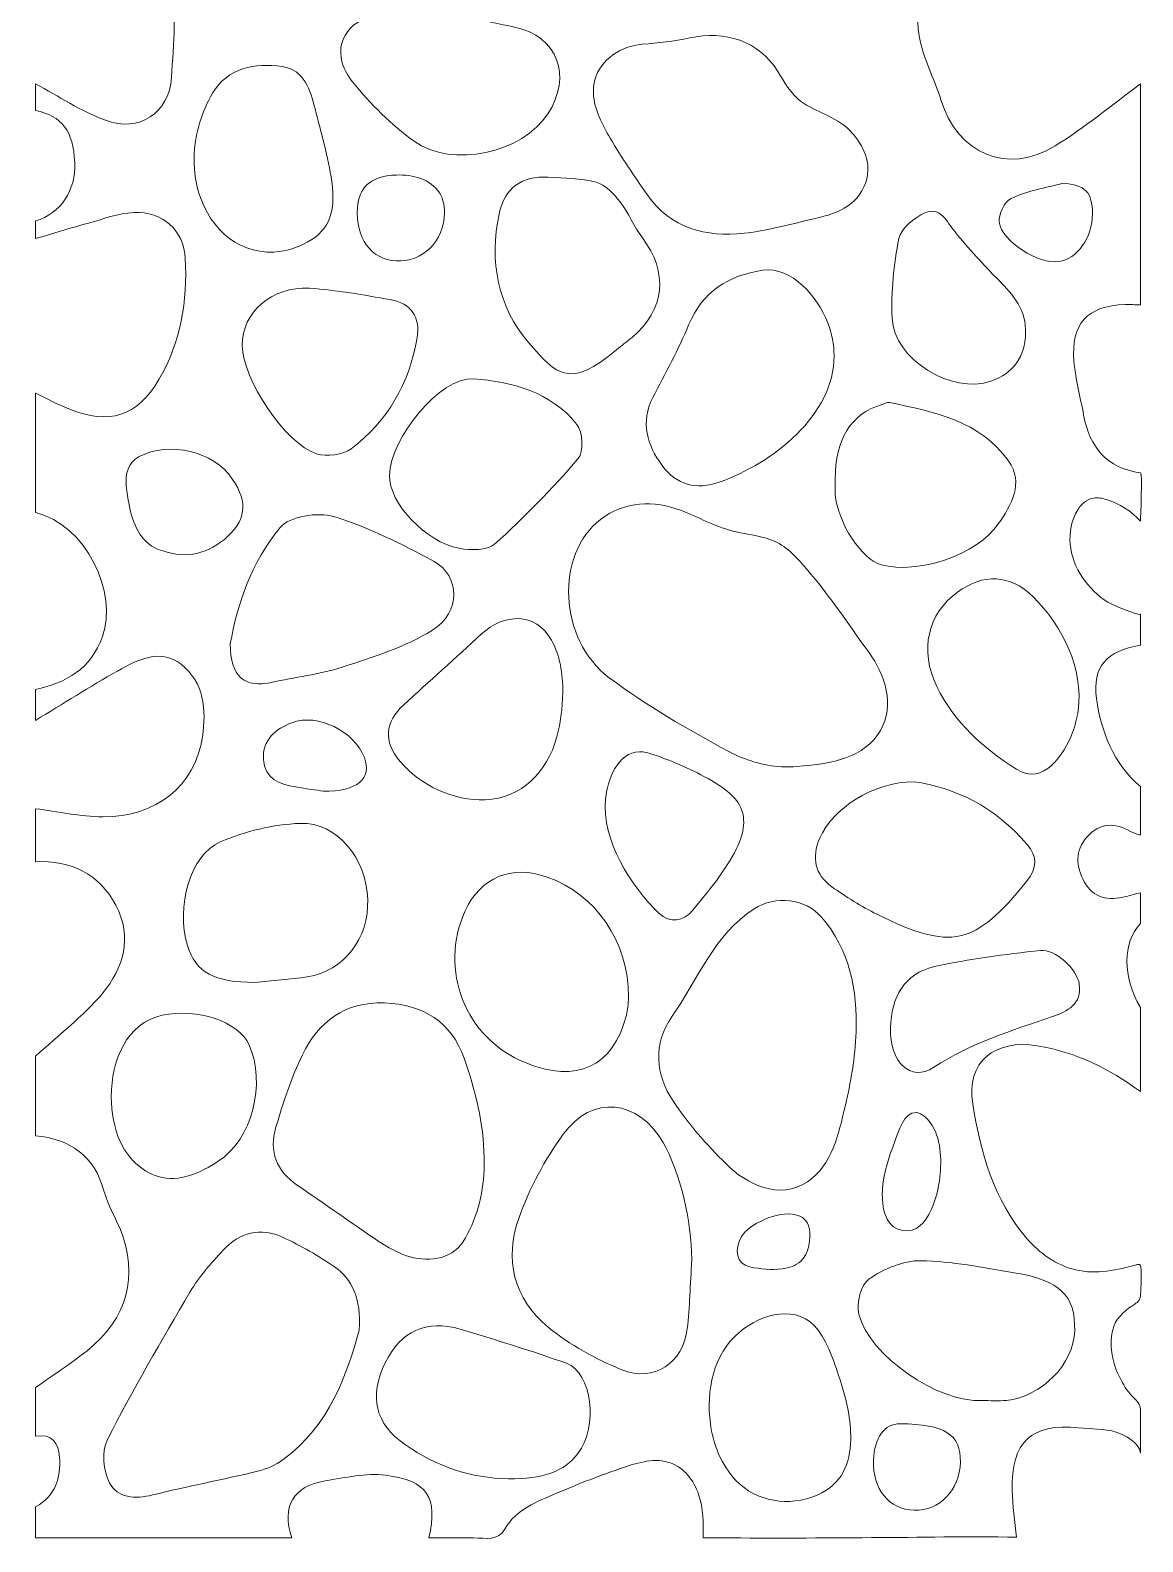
# Model space of a CAD drawing. Header units: inches. Extents: x 95 to 204, y 28 to 375.
# Drawn here: x 94.8 to 203.9, y 28.1 to 176.3 of the extents above; entities that cross this region are included whole.
import ezdxf

# ---------------------------------------------------------------- set-up
doc = ezdxf.new("R2010")
doc.units = ezdxf.units.IN
doc.header["$MEASUREMENT"] = 0
doc.layers.add('Layer 1', color=7, linetype='Continuous')

msp = doc.modelspace()

# ---------------------------------------------------------------- linework, layer by layer
at = {"layer": 'Layer 1', "lineweight": 0}
for points, knots in [([(95.61, 360.07), (94.84, 363.54), (95.49, 367.16), (95.35, 370.72), (95.36, 370.53), (96.03, 369.93), (96.17, 369.75), (96.44, 369.38), (96.69, 368.99), (96.94, 368.6), (97.45, 367.79), (97.92, 366.95), (98.49, 366.19), (99.59, 364.73), (101.54, 363.2), (103.27, 364.71), (104.63, 365.9), (104.93, 367.69), (104.23, 369.27), (103.36, 371.19), (102.09, 372.93), (100.99, 374.75), (103.74, 374.75), (106.48, 374.75), (109.23, 374.75), (106.79, 370.13), (107.62, 366.9), (112.03, 364.17), (113.18, 363.46), (114.43, 362.86), (115.71, 362.42), (118.91, 361.31), (121.42, 362.38), (121.98, 365.62), (122.49, 368.58), (122.18, 371.7), (122.23, 374.75), (123.09, 374.75), (123.96, 374.75), (124.83, 374.75), (126.4, 372.22), (127.98, 372.22), (129.59, 374.75), (133.49, 374.75), (137.39, 374.75), (141.29, 374.75), (135.03, 371.28), (133.51, 364.8), (138.73, 359.93), (139.76, 358.96), (140.99, 358.09), (142.28, 357.55), (145.13, 356.38), (147.99, 356.56), (150.37, 358.66), (152.69, 360.72), (153.42, 363.34), (152.7, 366.47), (151.69, 370.87), (148.78, 373.3), (144.76, 374.75), (148.23, 374.75), (151.69, 374.75), (155.16, 374.75), (155.44, 372), (157.02, 370.29), (159.54, 370), (162.93, 369.6), (165.27, 371.22), (166.43, 374.75), (171.48, 374.75), (176.54, 374.75), (181.59, 374.75), (182.04, 374.28), (182.46, 373.79), (182.92, 373.34), (187.02, 369.29), (190.32, 369.32), (194.33, 373.46), (194.73, 373.87), (195.08, 374.32), (195.46, 374.75), (197.03, 374.75), (198.59, 374.75), (200.16, 374.75), (201.03, 374.74), (201.85, 374.95), (202.72, 374.81), (203.46, 374.7), (203.36, 374.12), (202.8, 373.84), (202, 373.44), (201.08, 373.11), (200.42, 372.49), (199.93, 372.05), (199.55, 371.42), (199.24, 370.84), (198.6, 369.6), (198.31, 368.2), (198.28, 366.81), (198.22, 363.92), (199.26, 360.93), (201.24, 358.81), (201.6, 358.44), (201.98, 358.09), (202.39, 357.78), (202.52, 357.68), (203.69, 357.05), (203.69, 356.98), (203.69, 354.67), (203.69, 352.36), (203.69, 350.05), (201.15, 347.53), (201.15, 343.7), (203.69, 340.08), (203.69, 337.05), (203.69, 334.01), (203.69, 330.98), (201.96, 334.43), (199.61, 337.2), (195.74, 338.41), (192.65, 339.38), (189.98, 338.39), (188.41, 335.56), (185.16, 329.7), (188.24, 321.8), (194.67, 319.9), (196.82, 319.26), (199.23, 318.48), (201.27, 320.27), (202.21, 321.09), (202.89, 322.2), (203.69, 323.18), (203.69, 320.72), (203.69, 318.27), (203.69, 315.81), (200.69, 316.06), (198.53, 314.61), (197.01, 312.24), (195.77, 310.3), (194.65, 308.26), (193.77, 306.15), (191.55, 300.79), (193.09, 295.94), (197.98, 292.81), (199.78, 291.66), (201.78, 290.8), (203.69, 289.81), (203.69, 286.78), (203.69, 283.74), (203.69, 280.71), (203.69, 280.48), (200.06, 279.41), (199.65, 279.26), (198.22, 278.74), (196.81, 278.17), (195.47, 277.47), (193.1, 276.22), (191.29, 274.47), (191.39, 271.61), (191.54, 267.63), (198.42, 260.11), (203.69, 261.21), (203.69, 255.29), (203.69, 249.37), (203.69, 243.44), (203.27, 244.49), (202.92, 245.57), (202.42, 246.58), (199.1, 253.3), (191.73, 254.05), (187.5, 248.12), (184.94, 244.53), (186.15, 239.77), (190.47, 236.46), (194.39, 233.46), (199.21, 233.67), (201.89, 237.06), (202.66, 238.04), (203.1, 239.29), (203.69, 240.41), (203.69, 238.82), (203.69, 237.23), (203.69, 235.64), (201.06, 233.77), (198.24, 232.11), (195.84, 229.97), (192.37, 226.9), (193.24, 223.6), (197.73, 222.42), (199.64, 221.92), (201.7, 221.97), (203.69, 221.78), (203.69, 219.32), (203.69, 216.86), (203.69, 214.41), (201.52, 216.71), (198.73, 218.05), (195.73, 217.33), (192.36, 216.51), (189.08, 215.09), (185.97, 213.51), (183.35, 212.17), (181.98, 209.53), (182.47, 206.61), (183.11, 202.78), (184.34, 199.04), (187.21, 196.21), (189.53, 193.91), (192.48, 193.7), (194.58, 195.7), (197.71, 198.66), (200.67, 201.81), (203.69, 204.88), (203.69, 198.09), (203.69, 191.3), (203.69, 184.51), (203, 185.74), (202.52, 187.17), (201.58, 188.17), (198.44, 191.51), (192.96, 191.35), (189.31, 187.93), (188, 186.71), (186.89, 185.26), (185.53, 184.1), (182.72, 181.71), (181.28, 178.8), (182.13, 175.13), (182.58, 173.21), (183.56, 171.42), (184.14, 169.52), (185.76, 164.21), (190.65, 162.11), (195.35, 165.01), (198.27, 166.81), (200.92, 169.04), (203.69, 171.08), (203.69, 163.85), (203.69, 156.63), (203.69, 149.41), (203.19, 149.42), (202.69, 149.46), (202.19, 149.45), (198.47, 149.31), (196.86, 147.59), (197.18, 143.86), (197.33, 142.09), (197.81, 140.35), (198.13, 138.6), (198.71, 135.45), (200.4, 133.41), (203.69, 132.94), (203.93, 132.9), (203.7, 128.6), (203.7, 128.2), (202.81, 129.2), (201.63, 129.94), (200.35, 130.33), (199.94, 130.45), (199.51, 130.54), (199.09, 130.47), (198.44, 130.36), (197.9, 129.88), (197.56, 129.33), (196.29, 127.23), (196.69, 124.63), (198.01, 122.68), (198.66, 121.71), (199.52, 120.88), (200.51, 120.25), (200.74, 120.1), (203.69, 118.85), (203.69, 119.07), (203.69, 118.06), (203.69, 117.05), (203.69, 116.04), (200.39, 115.48), (198.96, 113.95), (199.39, 110.81), (199.85, 107.52), (201.06, 104.46), (203.69, 102.17), (203.69, 100.58), (203.69, 99), (203.69, 97.41), (203.37, 97.53), (203.02, 97.61), (202.72, 97.78), (201.16, 98.69), (199.69, 98.64), (198.46, 97.24), (197.27, 95.88), (197.36, 94.32), (198.19, 92.84), (199.1, 91.22), (200.58, 90.94), (202.28, 91.4), (202.75, 91.53), (203.22, 91.65), (203.69, 91.77), (203.69, 90.76), (203.69, 89.75), (203.69, 88.74), (201.93, 86.83), (201.93, 83.58), (203.69, 80.51), (203.69, 77.76), (203.69, 75.02), (203.69, 72.27), (200.66, 74.52), (197.37, 76.14), (193.58, 76.76), (189.45, 77.44), (186.56, 75.18), (187.25, 71.06), (188.04, 66.34), (189.28, 61.64), (192.55, 57.87), (193.81, 56.41), (195.43, 55.26), (197.32, 54.8), (199.43, 54.29), (201.38, 54.77), (203.42, 55.31), (203.49, 55.33), (203.56, 55.34), (203.61, 55.31), (203.69, 55.27), (203.71, 55.18), (203.72, 55.09), (203.83, 54.19), (203.77, 53.27), (203.7, 52.36), (203.69, 52.17), (203.67, 51.97), (203.57, 51.81), (203.47, 51.65), (203.3, 51.54), (203.14, 51.44), (202.34, 50.92), (201.46, 50.24), (201.11, 49.32), (200.6, 47.98), (200.81, 46.42), (201.29, 45.1), (201.56, 44.36), (201.93, 43.67), (202.37, 43.02), (202.72, 42.5), (203.42, 42.01), (203.63, 41.43), (203.7, 41.24), (203.7, 41.03), (203.7, 40.83), (203.7, 39.49), (203.68, 38.16), (203.69, 36.82), (203.59, 37.85), (202.2, 38.59), (201.33, 38.87), (200.14, 39.25), (198.86, 39.17), (197.64, 39.3), (192.94, 39.78), (191.05, 37.92), (191.12, 33.19), (191.14, 31.66), (191.38, 30.11), (191.54, 28.57), (186.8, 28.72), (182.06, 28.53), (177.32, 28.53), (172.44, 28.5), (167.57, 28.47), (162.69, 28.51), (162.68, 28.51), (162.67, 28.51), (162.66, 28.51), (162.04, 28.51), (161.42, 28.51), (160.81, 28.52), (160.86, 29.95), (160.84, 31.41), (160.38, 32.77), (159.92, 34.13), (158.96, 35.38), (157.61, 35.86), (156.13, 36.38), (154.5, 35.92), (153.02, 35.42), (150.8, 34.66), (148.61, 33.81), (146.45, 32.88), (144.53, 32.05), (142.5, 31.33), (141.4, 29.42), (140.66, 28.13), (139.6, 28.51), (138.29, 28.51), (137.93, 28.51), (133.93, 28.51), (133.93, 28.51), (134.84, 32.45), (133.82, 34.14), (129.68, 34.65), (127.76, 34.89), (125.73, 34.41), (123.77, 34.1), (120.61, 33.59), (119.46, 31.55), (120.49, 28.51), (112.11, 28.51), (103.74, 28.51), (95.36, 28.51), (95.36, 29.52), (95.36, 30.53), (95.36, 31.54), (97.3, 32.6), (97.87, 34.38), (97.72, 36.42), (97.62, 37.78), (97, 38.77), (95.36, 38.47), (95.36, 40.06), (95.36, 41.65), (95.36, 43.24), (97.28, 44.63), (99.33, 45.87), (101.09, 47.44), (104.76, 50.74), (105.46, 55.11), (103.31, 59.58), (102.84, 60.55), (102.35, 61.53), (102.07, 62.55), (101.12, 66), (98.76, 67.6), (95.36, 67.94), (95.36, 70.54), (95.36, 73.14), (95.36, 75.74), (97.57, 77.78), (100.01, 79.62), (101.92, 81.9), (103.99, 84.37), (104.89, 87.41), (103.24, 90.54), (101.59, 93.64), (98.84, 94.95), (95.36, 94.81), (95.36, 96.54), (95.36, 98.27), (95.36, 100.01), (97.55, 99.73), (99.75, 99.22), (101.95, 99.21), (107.23, 99.19), (111, 102.23), (111.73, 107.07), (112.12, 109.69), (111.91, 112.41), (109.63, 114.17), (107.54, 115.77), (105.35, 114.6), (103.41, 113.51), (100.68, 111.98), (98.04, 110.29), (95.36, 108.67), (95.36, 109.68), (95.36, 110.7), (95.36, 111.71), (98.39, 112.37), (100.79, 113.7), (101.93, 116.89), (103.47, 121.14), (100.34, 127.88), (95.36, 129.04), (95.36, 132.94), (95.36, 136.84), (95.36, 140.74), (96.45, 140.23), (97.52, 139.66), (98.64, 139.21), (102.6, 137.61), (105.31, 138.45), (107.46, 142.1), (109.61, 145.74), (110.27, 149.79), (110.05, 153.95), (109.9, 156.74), (107.82, 158.6), (105, 158.47), (103.47, 158.4), (101.96, 157.81), (100.46, 157.4), (98.75, 156.94), (97.06, 156.41), (95.36, 155.91), (95.36, 156.49), (95.36, 157.06), (95.36, 157.64), (97.84, 158.4), (99.33, 160.63), (99.2, 163.37), (99.06, 166.48), (97.97, 167.93), (95.36, 168.47), (95.36, 169.34), (95.36, 170.21), (95.36, 171.08), (97.63, 169.87), (99.81, 168.41), (102.21, 167.51), (105.51, 166.27), (108.47, 168.23), (108.69, 171.71), (108.91, 175.05), (109.2, 178.48), (108.68, 181.75), (108.18, 184.87), (107.05, 188.03), (105.52, 190.79), (103.81, 193.87), (100.19, 194.05), (97.52, 191.72), (96.78, 191.07), (96.08, 190.38), (95.36, 189.71), (95.36, 192.16), (95.36, 194.62), (95.36, 197.08), (99.14, 196), (102.32, 198.54), (102.79, 203.13), (103.39, 209.11), (100.49, 213.09), (95.36, 215.71), (95.36, 220.33), (95.36, 224.95), (95.36, 229.58), (96.71, 232.61), (96.88, 235.64), (95.36, 238.68), (95.17, 239.05), (95.36, 240.01), (95.36, 240.43), (95.36, 241.12), (95.36, 241.8), (95.36, 242.48), (95.36, 243.85), (95.36, 245.22), (95.36, 246.58), (95.36, 247.9), (95.36, 249.22), (95.36, 250.54), (95.36, 251.69), (95.02, 253.15), (95.91, 254.01), (96.55, 254.64), (97.17, 255.3), (97.64, 256.06), (98.43, 257.34), (98.81, 259), (97.85, 260.3), (97.33, 261.01), (96.56, 261.51), (95.75, 261.88), (95.64, 261.93), (95.53, 261.98), (95.46, 262.07), (95.39, 262.17), (95.38, 262.29), (95.37, 262.4), (95.28, 263.45), (95.29, 264.49), (95.31, 265.54), (95.31, 265.59), (95.31, 265.65), (95.34, 265.69), (95.39, 265.75), (95.48, 265.76), (95.55, 265.76), (96.05, 265.74), (96.52, 265.5), (97.01, 265.38), (97.91, 265.17), (98.81, 265.46), (99.56, 265.96), (100.75, 266.77), (101.88, 267.66), (102.99, 268.56), (106.62, 271.5), (106.91, 275.36), (103.9, 278.92), (103.16, 279.79), (102.87, 281.05), (102.13, 281.91), (101.39, 282.76), (100.42, 283.57), (99.38, 283.95), (98.13, 284.41), (96.71, 284.41), (95.36, 284.61), (95.2, 284.63), (95.36, 291.41), (95.36, 292.05), (95.36, 294.57), (95.31, 297.09), (95.3, 299.61), (95.3, 299.66), (95.3, 299.72), (95.34, 299.76), (95.38, 299.8), (95.43, 299.8), (95.48, 299.8), (98.53, 299.81), (102.29, 299.43), (104.87, 301.42), (108.43, 304.13), (109.01, 308.15), (106.87, 312.19), (104.51, 316.63), (100.27, 319.12), (95.74, 320.86), (95.6, 320.91), (95.47, 320.96), (95.37, 321.07), (95.22, 321.24), (95.21, 321.48), (95.22, 321.71), (95.27, 325.21), (95.36, 328.72), (95.36, 332.22), (95.36, 337.1), (95.36, 341.98), (95.36, 346.86), (95.36, 348.03), (95.36, 349.2), (95.36, 350.37), (95.36, 351.55), (95.5, 352.03), (96.09, 353.04), (96.7, 354.06), (96.73, 355.33), (96.53, 356.51), (96.32, 357.68), (95.9, 358.8), (95.63, 359.96), (95.62, 360), (95.62, 360.04), (95.61, 360.07)], [0, 0, 0, 0, 1, 1, 1, 2, 2, 2, 3, 3, 3, 4, 4, 4, 5, 5, 5, 6, 6, 6, 7, 7, 7, 8, 8, 8, 9, 9, 9, 10, 10, 10, 11, 11, 11, 12, 12, 12, 13, 13, 13, 14, 14, 14, 15, 15, 15, 16, 16, 16, 17, 17, 17, 18, 18, 18, 19, 19, 19, 20, 20, 20, 21, 21, 21, 22, 22, 22, 23, 23, 23, 24, 24, 24, 25, 25, 25, 26, 26, 26, 27, 27, 27, 28, 28, 28, 29, 29, 29, 30, 30, 30, 31, 31, 31, 32, 32, 32, 33, 33, 33, 34, 34, 34, 35, 35, 35, 36, 36, 36, 37, 37, 37, 38, 38, 38, 39, 39, 39, 40, 40, 40, 41, 41, 41, 42, 42, 42, 43, 43, 43, 44, 44, 44, 45, 45, 45, 46, 46, 46, 47, 47, 47, 48, 48, 48, 49, 49, 49, 50, 50, 50, 51, 51, 51, 52, 52, 52, 53, 53, 53, 54, 54, 54, 55, 55, 55, 56, 56, 56, 57, 57, 57, 58, 58, 58, 59, 59, 59, 60, 60, 60, 61, 61, 61, 62, 62, 62, 63, 63, 63, 64, 64, 64, 65, 65, 65, 66, 66, 66, 67, 67, 67, 68, 68, 68, 69, 69, 69, 70, 70, 70, 71, 71, 71, 72, 72, 72, 73, 73, 73, 74, 74, 74, 75, 75, 75, 76, 76, 76, 77, 77, 77, 78, 78, 78, 79, 79, 79, 80, 80, 80, 81, 81, 81, 82, 82, 82, 83, 83, 83, 84, 84, 84, 85, 85, 85, 86, 86, 86, 87, 87, 87, 88, 88, 88, 89, 89, 89, 90, 90, 90, 91, 91, 91, 92, 92, 92, 93, 93, 93, 94, 94, 94, 95, 95, 95, 96, 96, 96, 97, 97, 97, 98, 98, 98, 99, 99, 99, 100, 100, 100, 101, 101, 101, 102, 102, 102, 103, 103, 103, 104, 104, 104, 105, 105, 105, 106, 106, 106, 107, 107, 107, 108, 108, 108, 109, 109, 109, 110, 110, 110, 111, 111, 111, 112, 112, 112, 113, 113, 113, 114, 114, 114, 115, 115, 115, 116, 116, 116, 117, 117, 117, 118, 118, 118, 119, 119, 119, 120, 120, 120, 121, 121, 121, 122, 122, 122, 123, 123, 123, 124, 124, 124, 125, 125, 125, 126, 126, 126, 127, 127, 127, 128, 128, 128, 129, 129, 129, 130, 130, 130, 131, 131, 131, 132, 132, 132, 133, 133, 133, 134, 134, 134, 135, 135, 135, 136, 136, 136, 137, 137, 137, 138, 138, 138, 139, 139, 139, 140, 140, 140, 141, 141, 141, 142, 142, 142, 143, 143, 143, 144, 144, 144, 145, 145, 145, 146, 146, 146, 147, 147, 147, 148, 148, 148, 149, 149, 149, 150, 150, 150, 151, 151, 151, 152, 152, 152, 153, 153, 153, 154, 154, 154, 155, 155, 155, 156, 156, 156, 157, 157, 157, 158, 158, 158, 159, 159, 159, 160, 160, 160, 161, 161, 161, 162, 162, 162, 163, 163, 163, 164, 164, 164, 165, 165, 165, 166, 166, 166, 167, 167, 167, 168, 168, 168, 169, 169, 169, 170, 170, 170, 171, 171, 171, 172, 172, 172, 173, 173, 173, 174, 174, 174, 175, 175, 175, 176, 176, 176, 177, 177, 177, 178, 178, 178, 179, 179, 179, 180, 180, 180, 181, 181, 181, 182, 182, 182, 183, 183, 183, 184, 184, 184, 185, 185, 185, 186, 186, 186, 187, 187, 187, 188, 188, 188, 189, 189, 189, 190, 190, 190, 191, 191, 191, 192, 192, 192, 193, 193, 193, 194, 194, 194, 195, 195, 195, 196, 196, 196, 197, 197, 197, 198, 198, 198, 199, 199, 199, 200, 200, 200, 201, 201, 201, 202, 202, 202, 203, 203, 203, 204, 204, 204, 205, 205, 205, 206, 206, 206, 207, 207, 207, 208, 208, 208, 209, 209, 209, 210, 210, 210, 211, 211, 211, 212, 212, 212, 213, 213, 213, 214, 214, 214, 215, 215, 215, 216, 216, 216, 217, 217, 217, 217]), ([(131.99, 178.12), (129.67, 178.17), (126.96, 177.94), (125.71, 175.82), (124.82, 174.32), (125.44, 172.51), (126.46, 171.25), (128.21, 169.1), (130.24, 167.08), (132.48, 165.46), (136.23, 162.75), (143.12, 164.32), (145.6, 168.15), (148, 171.85), (146.58, 175.74), (142.32, 176.65), (139.35, 177.28), (136.26, 177.93), (133.18, 178.07), (132.8, 178.09), (132.4, 178.11), (131.99, 178.12)], [0, 0, 0, 0, 1, 1, 1, 2, 2, 2, 3, 3, 3, 4, 4, 4, 5, 5, 5, 6, 6, 6, 7, 7, 7, 7]), ([(150.06, 170.13), (150.14, 168.58), (150.95, 167.05), (151.71, 165.75), (152.82, 163.85), (154.06, 162.05), (155.32, 160.24), (157.66, 156.89), (161.07, 156.04), (164.84, 156.44), (167.18, 156.69), (169.49, 157.36), (171.8, 157.88), (174.13, 158.41), (176.28, 159.27), (176.89, 161.9), (177.29, 163.62), (176.34, 165.36), (175.16, 166.55), (173.77, 167.96), (171.91, 168.24), (170.38, 169.4), (169.39, 170.14), (168.79, 171.26), (168.15, 172.3), (166.25, 175.36), (162.94, 176.32), (159.51, 175.59), (157.97, 175.26), (156.4, 175.1), (154.83, 174.97), (152.84, 174.8), (150.74, 173.49), (150.2, 171.49), (150.08, 171.04), (150.04, 170.58), (150.06, 170.13)], [0, 0, 0, 0, 1, 1, 1, 2, 2, 2, 3, 3, 3, 4, 4, 4, 5, 5, 5, 6, 6, 6, 7, 7, 7, 8, 8, 8, 9, 9, 9, 10, 10, 10, 11, 11, 11, 12, 12, 12, 12]), ([(110.92, 164.26), (110.85, 162.94), (111, 161.62), (111.39, 160.35), (112.5, 156.75), (115.53, 154.07), (119.46, 154.67), (120.22, 154.79), (120.96, 155.02), (121.65, 155.36), (123.97, 156.48), (124.88, 158.24), (124.41, 161.51), (124.06, 163.92), (123.37, 166.27), (122.77, 168.63), (122.3, 170.47), (121.73, 172.45), (119.54, 172.78), (116.87, 173.17), (114.21, 172.67), (112.72, 170.16), (111.67, 168.39), (111.03, 166.34), (110.92, 164.26)], [0, 0, 0, 0, 1, 1, 1, 2, 2, 2, 3, 3, 3, 4, 4, 4, 5, 5, 5, 6, 6, 6, 7, 7, 7, 8, 8, 8, 8]), ([(130.45, 162.13), (130.36, 162.12), (130.26, 162.11), (130.16, 162.1), (128.25, 161.88), (127.06, 160.99), (126.93, 158.96), (126.74, 155.95), (128.25, 153.87), (130.72, 153.72), (133.28, 153.56), (135.44, 155.65), (135.47, 158.46), (135.48, 159.19), (135.26, 160.08), (134.81, 160.63), (133.78, 161.89), (132.02, 162.25), (130.45, 162.13)], [0, 0, 0, 0, 1, 1, 1, 2, 2, 2, 3, 3, 3, 4, 4, 4, 5, 5, 5, 6, 6, 6, 6]), ([(145.63, 161.94), (143.03, 162.07), (141.36, 160.92), (140.81, 158.32), (139.83, 153.7), (140.7, 149.22), (143.7, 145.72), (146.49, 142.46), (147.76, 141.17), (152.33, 145.01), (152.83, 145.43), (153.36, 145.81), (153.85, 146.22), (157.08, 148.92), (157.43, 152.63), (154.87, 155.98), (154.03, 157.07), (153.52, 158.41), (152.68, 159.5), (152.06, 160.29), (151.24, 161.2), (150.34, 161.45), (148.84, 161.87), (147.21, 161.8), (145.63, 161.94)], [0, 0, 0, 0, 1, 1, 1, 2, 2, 2, 3, 3, 3, 4, 4, 4, 5, 5, 5, 6, 6, 6, 7, 7, 7, 8, 8, 8, 8]), ([(196.1, 161.35), (194.39, 160.88), (192.6, 160.58), (191.01, 159.85), (190.37, 159.55), (189.77, 158.26), (189.86, 157.51), (190.06, 155.64), (193.77, 153.36), (195.7, 153.65), (197.51, 153.91), (198.99, 156.02), (198.99, 158.34), (198.99, 160.48), (198.3, 161.16), (196.1, 161.35)], [0, 0, 0, 0, 1, 1, 1, 2, 2, 2, 3, 3, 3, 4, 4, 4, 5, 5, 5, 5]), ([(192.44, 146.63), (192.52, 148.85), (191.26, 150.36), (189.8, 151.83), (188.3, 153.34), (186.87, 154.92), (185.52, 156.57), (184.7, 157.56), (184.09, 159.09), (182.57, 158.43), (181.52, 157.98), (180.23, 156.92), (180.02, 155.92), (179.49, 153.38), (179.24, 150.7), (179.35, 148.1), (179.51, 144.09), (185.22, 140.59), (189.04, 141.93), (191.23, 142.7), (192.41, 144.33), (192.44, 146.63)], [0, 0, 0, 0, 1, 1, 1, 2, 2, 2, 3, 3, 3, 4, 4, 4, 5, 5, 5, 6, 6, 6, 7, 7, 7, 7]), ([(173.66, 144.44), (173.66, 145.5), (173.46, 146.59), (173.02, 147.71), (172.08, 150.11), (169.56, 153.24), (166.65, 152.8), (163.31, 152.29), (160.77, 150.75), (159.4, 147.44), (158.4, 145), (157.07, 142.69), (155.88, 140.32), (154.66, 137.89), (155.33, 135.68), (156.8, 133.66), (158.19, 131.74), (160.19, 131.25), (162.38, 132.02), (167.65, 133.88), (173.68, 138.6), (173.66, 144.44)], [0, 0, 0, 0, 1, 1, 1, 2, 2, 2, 3, 3, 3, 4, 4, 4, 5, 5, 5, 6, 6, 6, 7, 7, 7, 7]), ([(115.63, 145.44), (115.64, 142.16), (119.84, 135.78), (122.92, 134.81), (123.92, 134.49), (125.51, 134.69), (126.32, 135.31), (129.9, 138.02), (132.02, 141.74), (132.77, 146.17), (133.12, 148.18), (132.21, 149.57), (130.14, 149.93), (127.52, 150.37), (124.89, 150.89), (122.24, 151.04), (118.49, 151.25), (115.61, 148.66), (115.63, 145.44)], [0, 0, 0, 0, 1, 1, 1, 2, 2, 2, 3, 3, 3, 4, 4, 4, 5, 5, 5, 6, 6, 6, 6]), ([(130.06, 132.69), (129.98, 130.05), (133.63, 126.1), (136.9, 125.54), (138.03, 125.34), (139.66, 125.31), (140.38, 125.95), (143.28, 128.57), (146.03, 131.38), (148.57, 134.35), (149.13, 135), (149.03, 136.96), (148.45, 137.69), (145.92, 140.87), (142.02, 141.89), (138.34, 142.15), (134.94, 142.39), (130.17, 136.28), (130.06, 132.69)], [0, 0, 0, 0, 1, 1, 1, 2, 2, 2, 3, 3, 3, 4, 4, 4, 5, 5, 5, 6, 6, 6, 6]), ([(173.77, 132.33), (173.77, 131.82), (173.74, 131.32), (173.78, 130.81), (174, 128.05), (176.36, 124.46), (178.28, 123.93), (181.84, 122.95), (187.67, 124.88), (189.76, 127.93), (191.03, 129.77), (192.3, 131.93), (190.76, 134.11), (187.95, 138.07), (183.48, 138.93), (179.09, 139.83), (178.84, 139.88), (178.54, 139.69), (178.27, 139.61), (175.33, 138.73), (173.77, 136.22), (173.77, 132.33)], [0, 0, 0, 0, 1, 1, 1, 2, 2, 2, 3, 3, 3, 4, 4, 4, 5, 5, 5, 6, 6, 6, 7, 7, 7, 7]), ([(104.26, 131.68), (104.3, 131.03), (104.43, 130.38), (104.54, 129.8), (104.88, 128.03), (105.59, 126.15), (107.4, 125.44), (109.71, 124.53), (111.94, 124.78), (113.88, 126.42), (116.01, 128.2), (116.23, 130.01), (114.69, 132.3), (112.8, 135.11), (108.49, 136.05), (105.51, 134.53), (104.39, 133.95), (104.18, 132.83), (104.26, 131.68)], [0, 0, 0, 0, 1, 1, 1, 2, 2, 2, 3, 3, 3, 4, 4, 4, 5, 5, 5, 6, 6, 6, 6]), ([(114.46, 116.18), (114.44, 112.95), (115.9, 111.81), (118.47, 112.39), (120.78, 112.91), (123.18, 113.16), (125.42, 113.89), (128.45, 114.88), (131.6, 115.84), (134.27, 117.51), (137.09, 119.26), (137.01, 122.86), (134.39, 124.28), (131.24, 125.98), (127.99, 127.62), (124.6, 128.65), (123.04, 129.12), (120.28, 128.69), (119.35, 127.58), (116.51, 124.21), (115.13, 119.98), (114.46, 116.18)], [0, 0, 0, 0, 1, 1, 1, 2, 2, 2, 3, 3, 3, 4, 4, 4, 5, 5, 5, 6, 6, 6, 7, 7, 7, 7]), ([(169.37, 104.11), (169.79, 104.13), (170.2, 104.16), (170.62, 104.2), (173.47, 104.47), (176.62, 104.97), (178.21, 107.68), (179.67, 110.17), (178.65, 113.14), (177.09, 115.31), (174.97, 118.25), (172.91, 121.33), (170.51, 124.04), (169.51, 125.18), (168.5, 126.11), (167, 126.54), (165.9, 126.86), (164.75, 126.97), (163.64, 127.26), (161.92, 127.72), (160.35, 128.6), (158.69, 129.24), (155.96, 130.28), (153.14, 130.19), (150.76, 128.38), (146.32, 124.98), (146.59, 116.62), (151.62, 112.85), (155.28, 110.1), (159.31, 107.79), (163.35, 105.61), (164.88, 104.79), (166.76, 104.2), (168.5, 104.11), (168.79, 104.09), (169.08, 104.1), (169.37, 104.11)], [0, 0, 0, 0, 1, 1, 1, 2, 2, 2, 3, 3, 3, 4, 4, 4, 5, 5, 5, 6, 6, 6, 7, 7, 7, 8, 8, 8, 9, 9, 9, 10, 10, 10, 11, 11, 11, 12, 12, 12, 12]), ([(197.59, 109.63), (198.14, 113.74), (196.08, 117.89), (193.17, 120.79), (190.91, 123.03), (188.26, 123.08), (185.75, 121.24), (182.86, 119.13), (181.99, 115.58), (183.73, 112), (185.43, 108.48), (188.3, 105.95), (191.54, 103.88), (194.17, 102.2), (196.24, 105.33), (197.04, 107.47), (197.31, 108.18), (197.49, 108.91), (197.59, 109.63)], [0, 0, 0, 0, 1, 1, 1, 2, 2, 2, 3, 3, 3, 4, 4, 4, 5, 5, 5, 6, 6, 6, 6]), ([(147.06, 111.42), (147.08, 113.26), (146.77, 115.1), (145.95, 116.55), (144.35, 119.35), (141.28, 119.15), (139.09, 117.14), (136.54, 114.81), (133.99, 112.49), (131.44, 110.17), (129.64, 108.53), (129.43, 106.6), (131.11, 104.64), (133.12, 102.28), (136.34, 100.76), (139.46, 100.89), (143.02, 101.03), (145.54, 103.63), (146.45, 106.96), (146.8, 108.28), (147.05, 109.85), (147.06, 111.42)], [0, 0, 0, 0, 1, 1, 1, 2, 2, 2, 3, 3, 3, 4, 4, 4, 5, 5, 5, 6, 6, 6, 7, 7, 7, 7]), ([(123.56, 101.74), (126.92, 101.65), (128.38, 103), (127.61, 105.02), (126.63, 107.59), (123.04, 109.41), (120.5, 108.44), (118.94, 107.84), (117.58, 106.79), (117.71, 104.82), (117.85, 102.95), (119.28, 102.42), (120.84, 102.14), (121.89, 101.96), (122.96, 101.83), (123.56, 101.74)], [0, 0, 0, 0, 1, 1, 1, 2, 2, 2, 3, 3, 3, 4, 4, 4, 5, 5, 5, 5]), ([(151.26, 100.98), (150.87, 96.89), (153.71, 92.46), (156.48, 89.76), (157.56, 88.72), (158.94, 89.02), (159.77, 90.02), (161.36, 91.93), (163.01, 93.9), (164.09, 96.1), (164.8, 97.56), (165.2, 99.2), (164.21, 100.64), (163.58, 101.56), (162.62, 102.2), (161.65, 102.76), (159.81, 103.81), (157.87, 104.68), (155.86, 105.34), (155.45, 105.47), (155.03, 105.6), (154.59, 105.59), (152.42, 105.57), (151.42, 102.74), (151.26, 100.98)], [0, 0, 0, 0, 1, 1, 1, 2, 2, 2, 3, 3, 3, 4, 4, 4, 5, 5, 5, 6, 6, 6, 7, 7, 7, 8, 8, 8, 8]), ([(181.51, 102.65), (177.51, 102.65), (173.48, 100.01), (172.25, 97.12), (171.44, 95.23), (171.76, 93.55), (173.45, 92.35), (174.85, 91.36), (176.32, 90.43), (177.86, 89.67), (185.16, 86.02), (187.45, 86.59), (192.54, 92.88), (193.62, 94.22), (193.59, 95.32), (192.58, 96.51), (189.47, 100.22), (185.41, 102.11), (181.51, 102.65)], [0, 0, 0, 0, 1, 1, 1, 2, 2, 2, 3, 3, 3, 4, 4, 4, 5, 5, 5, 6, 6, 6, 6]), ([(116.87, 82.98), (118.58, 83.16), (120.31, 83.27), (122.01, 83.53), (125.6, 84.08), (128.08, 87.31), (127.93, 91.12), (127.78, 95.16), (124.94, 98.69), (121.33, 98.57), (118.68, 98.47), (115.92, 97.8), (113.48, 96.75), (110.49, 95.47), (109.12, 90.38), (110.26, 86.59), (111.05, 83.96), (112.92, 82.96), (116.87, 82.98)], [0, 0, 0, 0, 1, 1, 1, 2, 2, 2, 3, 3, 3, 4, 4, 4, 5, 5, 5, 6, 6, 6, 6]), ([(153.51, 81.54), (153.51, 87.05), (150.24, 91.65), (145.54, 93.3), (142.02, 94.54), (139, 93.29), (137.48, 89.98), (134.85, 84.23), (137.51, 77.5), (143.36, 75.11), (148.45, 73.04), (152.01, 74.69), (153.29, 79.75), (153.48, 80.51), (153.48, 81.31), (153.51, 81.54)], [0, 0, 0, 0, 1, 1, 1, 2, 2, 2, 3, 3, 3, 4, 4, 4, 5, 5, 5, 5]), ([(175.82, 78.1), (175.96, 82.18), (175.17, 86.23), (172.43, 89.38), (170.82, 91.22), (167.9, 91.52), (165.83, 90.19), (161.87, 87.63), (160.31, 83.27), (157.77, 79.65), (155.89, 76.96), (156.13, 73.95), (157.9, 71.31), (159.37, 69.12), (161.15, 67.08), (163.03, 65.21), (165.1, 63.15), (168.31, 61.59), (171.04, 63.42), (173.46, 65.05), (174.11, 68.15), (174.74, 70.81), (175.29, 73.12), (175.73, 75.61), (175.82, 78.1)], [0, 0, 0, 0, 1, 1, 1, 2, 2, 2, 3, 3, 3, 4, 4, 4, 5, 5, 5, 6, 6, 6, 7, 7, 7, 8, 8, 8, 8]), ([(179.19, 78.51), (179.09, 75.18), (181.16, 73.15), (183.43, 74.65), (187.05, 77.05), (191.08, 78.25), (195.08, 79.63), (196.54, 80.13), (197.98, 80.84), (197.7, 82.81), (197.51, 84.23), (195.35, 86.27), (193.89, 86.11), (190.41, 85.72), (186.91, 85.29), (183.5, 84.52), (180.51, 83.84), (179.27, 81.5), (179.19, 78.51)], [0, 0, 0, 0, 1, 1, 1, 2, 2, 2, 3, 3, 3, 4, 4, 4, 5, 5, 5, 6, 6, 6, 6]), ([(102.79, 71.8), (102.79, 70.22), (103.09, 68.67), (103.64, 67.43), (104.34, 65.85), (105.7, 64.45), (107.39, 63.94), (109.47, 63.32), (111.56, 64.34), (113.28, 65.44), (116.58, 67.54), (117.99, 73.1), (116.3, 76.86), (115.25, 79.16), (111.21, 80.5), (107.78, 79.75), (104.28, 78.98), (102.79, 75.31), (102.79, 71.8)], [0, 0, 0, 0, 1, 1, 1, 2, 2, 2, 3, 3, 3, 4, 4, 4, 5, 5, 5, 6, 6, 6, 6]), ([(139.35, 65.8), (139.3, 69.13), (138.48, 72.43), (137.38, 75.56), (136.16, 79.06), (133.37, 80.82), (129.58, 80.96), (125.69, 81.11), (123.12, 79.12), (121.53, 75.87), (120.43, 73.63), (119.65, 71.21), (118.94, 68.8), (118.21, 66.37), (119.01, 64.48), (120.96, 63.14), (123.67, 61.28), (126.35, 59.38), (129.07, 57.55), (129.9, 57), (130.8, 56.51), (131.74, 56.18), (133.61, 55.51), (136.09, 55.73), (137.26, 57.52), (138.61, 59.6), (139.23, 62.11), (139.34, 64.58), (139.35, 64.98), (139.36, 65.39), (139.35, 65.8)], [0, 0, 0, 0, 1, 1, 1, 2, 2, 2, 3, 3, 3, 4, 4, 4, 5, 5, 5, 6, 6, 6, 7, 7, 7, 8, 8, 8, 9, 9, 9, 10, 10, 10, 10]), ([(159.71, 55.79), (159.69, 59.58), (158.54, 64.43), (156.9, 67.28), (154.47, 71.51), (149.93, 72.01), (147.09, 68.08), (145.3, 65.61), (143.81, 62.8), (142.77, 59.94), (141.3, 55.87), (142.23, 51.95), (145.63, 49.17), (147.76, 47.43), (150.29, 46.04), (152.86, 45), (156.01, 43.72), (158.85, 45.65), (159.26, 49.02), (159.51, 51.15), (159.55, 53.29), (159.71, 55.79)], [0, 0, 0, 0, 1, 1, 1, 2, 2, 2, 3, 3, 3, 4, 4, 4, 5, 5, 5, 6, 6, 6, 7, 7, 7, 7]), ([(178.39, 62.29), (178.36, 60.98), (178.63, 59.28), (179.9, 58.78), (182.73, 57.69), (183.83, 61.98), (184.03, 63.87), (184.22, 65.6), (184.17, 67.78), (183.08, 69.23), (182.76, 69.66), (182.28, 70.18), (181.71, 70.21), (180.47, 70.3), (179.97, 68.25), (179.62, 67.38), (179.04, 65.92), (178.56, 64.39), (178.42, 62.82), (178.41, 62.65), (178.4, 62.48), (178.39, 62.29)], [0, 0, 0, 0, 1, 1, 1, 2, 2, 2, 3, 3, 3, 4, 4, 4, 5, 5, 5, 6, 6, 6, 7, 7, 7, 7]), ([(169.89, 60.2), (168.13, 60.61), (165.24, 59.22), (164.58, 58.07), (163.84, 56.78), (164.07, 55.38), (165.4, 55.08), (166.41, 54.86), (167.55, 54.77), (168.58, 54.89), (169.23, 54.97), (169.89, 55.19), (170.39, 55.63), (171.19, 56.33), (171.43, 57.88), (171.22, 58.87), (171.06, 59.64), (170.55, 60.05), (169.89, 60.2)], [0, 0, 0, 0, 1, 1, 1, 2, 2, 2, 3, 3, 3, 4, 4, 4, 5, 5, 5, 6, 6, 6, 6]), ([(127.11, 48.88), (127.28, 52.03), (126.42, 53.85), (124.68, 55.08), (123.1, 56.19), (121.38, 57.14), (119.64, 57.97), (117.43, 59.02), (115.38, 58.47), (113.75, 56.71), (112.58, 55.45), (111.4, 54.13), (110.53, 52.66), (107.71, 47.87), (104.91, 43.05), (102.39, 38.1), (101.83, 36.99), (102.01, 35.06), (102.61, 33.91), (103.39, 32.43), (105.12, 32.29), (106.84, 32.72), (110.25, 33.56), (113.7, 34.22), (117.12, 35.04), (118, 35.26), (118.92, 35.64), (119.65, 36.18), (124.26, 39.56), (125.88, 44.62), (127.11, 48.88)], [0, 0, 0, 0, 1, 1, 1, 2, 2, 2, 3, 3, 3, 4, 4, 4, 5, 5, 5, 6, 6, 6, 7, 7, 7, 8, 8, 8, 9, 9, 9, 10, 10, 10, 10]), ([(188.18, 41.98), (188.97, 41.98), (189.77, 41.91), (190.55, 41.99), (194.04, 42.35), (197.17, 45.56), (197.25, 48.82), (197.34, 52.27), (195.8, 53.78), (191.33, 54.5), (188.28, 54.99), (185.22, 55.66), (182.16, 55.69), (180.44, 55.71), (178.52, 54.88), (177.07, 53.88), (176.29, 53.34), (175.84, 51.51), (176.09, 50.46), (177.06, 46.39), (183.9, 41.71), (188.18, 41.98)], [0, 0, 0, 0, 1, 1, 1, 2, 2, 2, 3, 3, 3, 4, 4, 4, 5, 5, 5, 6, 6, 6, 7, 7, 7, 7]), ([(175.29, 38.15), (175.32, 40.07), (174.9, 41.97), (174.31, 43.79), (173.78, 45.44), (173.16, 47.42), (172.12, 48.84), (170.15, 51.54), (166.54, 50.52), (164.35, 48.66), (161.81, 46.5), (161.1, 42.94), (161.53, 39.74), (161.8, 37.7), (162.59, 35.65), (164.04, 34.14), (166.05, 32.07), (169.19, 31.5), (172.01, 32.71), (174.43, 33.75), (175.27, 35.81), (175.29, 38.15)], [0, 0, 0, 0, 1, 1, 1, 2, 2, 2, 3, 3, 3, 4, 4, 4, 5, 5, 5, 6, 6, 6, 7, 7, 7, 7]), ([(141.74, 34.31), (145.07, 34.24), (147.21, 35.02), (148.55, 36.79), (150.55, 39.42), (149.94, 44.73), (147.42, 45.63), (143.99, 46.85), (140.5, 47.93), (137, 48.97), (133.72, 49.94), (131.15, 48.76), (129.68, 45.73), (128.03, 42.34), (128.65, 39.7), (131.64, 37.62), (134.67, 35.52), (138.02, 34.35), (141.74, 34.31)], [0, 0, 0, 0, 1, 1, 1, 2, 2, 2, 3, 3, 3, 4, 4, 4, 5, 5, 5, 6, 6, 6, 6]), ([(186.04, 35.93), (186.1, 38.66), (184.53, 39.65), (180.12, 39.7), (178.61, 39.72), (177.6, 38.32), (177.52, 36.11), (177.42, 33.28), (179.05, 31.29), (181.51, 31.21), (183.98, 31.13), (185.98, 33.22), (186.04, 35.93)], [0, 0, 0, 0, 1, 1, 1, 2, 2, 2, 3, 3, 3, 4, 4, 4, 4])]:
    msp.add_open_spline(points, degree=3, knots=knots, dxfattribs=at)

doc.saveas('drawing.dxf')
